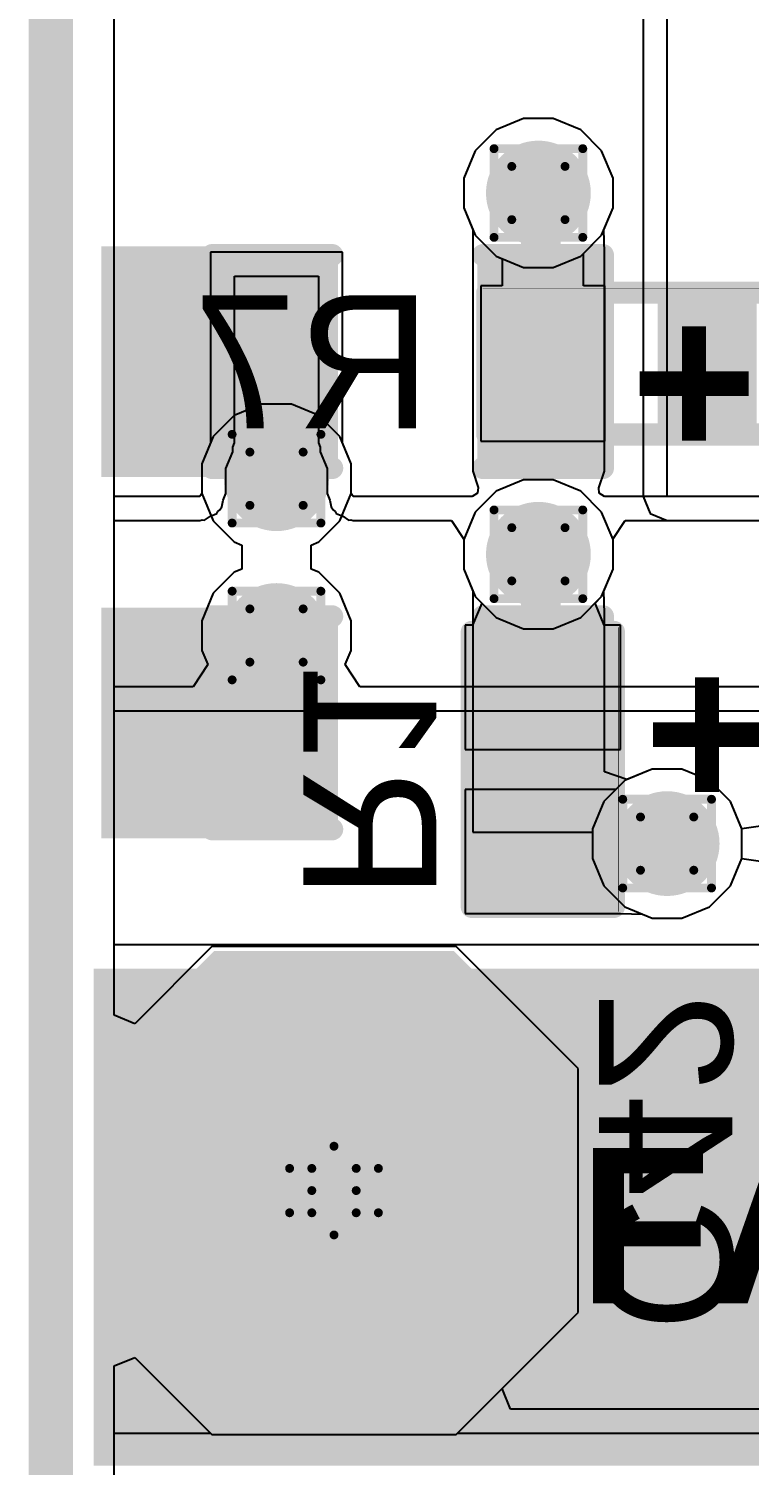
# Model space of a CAD drawing. Header units: inches. Extents: x -22 to 5433, y -13 to 5447.
# Drawn here: x -21.59 to -17.46, y 21.58 to 29.81 of the extents above; entities that cross this region are included whole.
import ezdxf

# ---------------------------------------------------------------- set-up
doc = ezdxf.new("R2010")
doc.units = ezdxf.units.IN
for name, color, linetype in [('Board_outline', 216, 'Continuous'), ('Bottom Layer', 5, 'Continuous'), ('Bottom Overlay', 54, 'Continuous'), ('Bottom Paste', 16, 'Continuous'), ('Bottom Solder', 6, 'Continuous'), ('Drill Drawing', 1, 'Continuous'), ('Ground', 16, 'Continuous'), ('Multi-Layer', 9, 'Continuous'), ('Pad Holes', 156, 'Continuous'), ('Power', 76, 'Continuous'), ('Top Layer', 1, 'Continuous'), ('Top Overlay', 2, 'Continuous'), ('Top Paste', 8, 'Continuous'), ('Top Solder', 216, 'Continuous'), ('Via Holes', 16, 'Continuous')]:
    doc.layers.add(name, color=color, linetype=linetype)
doc.styles.add('Arial', font='', dxfattribs={"height": 0.2})
doc.styles.add('Arial_Bold', font='', dxfattribs={"height": 0.2})
doc.styles.get('Arial').set_extended_font_data('Arial')
doc.styles.get('Arial_Bold').set_extended_font_data('Arial', bold=True)

msp = doc.modelspace()

# ---------------------------------------------------------------- hatches: boundary and pattern name
at = {"layer": 'Bottom Layer'}
h = msp.add_hatch(color=5, dxfattribs=at)
edge = h.paths.add_edge_path()
edge.add_arc((-18.669, 28.866), 0.3, 0, 360)
for points in [[(-18.415, 28.2067), (-18.415, 27.5717), (-18.8722, 27.5717), (-18.8722, 28.2067)], [(-17.4752, 28.2067), (-17.4752, 27.5717), (-17.9324, 27.5717), (-17.9324, 28.2067)], [(-18.3261, 25.8064), (-18.9611, 25.8064), (-18.9611, 26.2636), (-18.3261, 26.2636)], [(-18.3261, 24.8666), (-18.9611, 24.8666), (-18.9611, 25.3238), (-18.3261, 25.3238)], [(-19.2036, 24.423), (-20.4736, 24.423), (-21.1086, 23.788), (-21.1086, 22.518), (-20.4736, 21.883), (-19.2036, 21.883), (-18.5686, 22.518), (-18.5686, 23.788)]]:
    msp.add_hatch(color=5, dxfattribs=at).paths.add_polyline_path(points)
h = msp.add_hatch(color=5, dxfattribs=at)
edge = h.paths.add_edge_path()
edge.add_arc((-20.1676, 27.2299), 0.3, 0, 360)
h = msp.add_hatch(color=5, dxfattribs=at)
edge = h.paths.add_edge_path()
edge.add_arc((-18.669, 26.797), 0.3, 0, 360)
h = msp.add_hatch(color=5, dxfattribs=at)
edge = h.paths.add_edge_path()
edge.add_arc((-20.1676, 26.3318), 0.3, 0, 360)
h = msp.add_hatch(color=5, dxfattribs=at)
edge = h.paths.add_edge_path()
edge.add_arc((-17.9324, 25.1401), 0.3, 0, 360)
at = {"layer": 'Bottom Paste'}
for points in [[(-18.415, 28.2067), (-18.415, 27.5717), (-18.8722, 27.5717), (-18.8722, 28.2067)], [(-17.4752, 28.2067), (-17.4752, 27.5717), (-17.9324, 27.5717), (-17.9324, 28.2067)], [(-18.3261, 25.8064), (-18.9611, 25.8064), (-18.9611, 26.2636), (-18.3261, 26.2636)], [(-18.3261, 24.8666), (-18.9611, 24.8666), (-18.9611, 25.3238), (-18.3261, 25.3238)]]:
    msp.add_hatch(color=16, dxfattribs=at).paths.add_polyline_path(points)
at = {"layer": 'Bottom Solder'}
for points in [[(-18.36, 28.2617), (-18.36, 27.5167), (-18.9272, 27.5167), (-18.9272, 28.2617)], [(-17.4202, 28.2617), (-17.4202, 27.5167), (-17.9874, 27.5167), (-17.9874, 28.2617)], [(-18.2711, 25.7514), (-19.0161, 25.7514), (-19.0161, 26.3186), (-18.2711, 26.3186)], [(-18.2711, 24.8116), (-19.0161, 24.8116), (-19.0161, 25.3788), (-18.2711, 25.3788)], [(-19.1528, 24.5246), (-20.5244, 24.5246), (-21.2102, 23.8388), (-21.2102, 22.4672), (-20.5244, 21.7814), (-19.1528, 21.7814), (-18.467, 22.4672), (-18.467, 23.8388)]]:
    msp.add_hatch(color=6, dxfattribs=at).paths.add_polyline_path(points)
at = {"layer": 'Ground'}
h = msp.add_hatch(color=16, dxfattribs=at)
edge = h.paths.add_edge_path()
edge.add_arc((-18.669, 28.866), 0.3, 0, 360)
h = msp.add_hatch(color=16, dxfattribs=at)
edge = h.paths.add_edge_path()
edge.add_arc((-20.1676, 27.2299), 0.3, 0, 360)
h = msp.add_hatch(color=16, dxfattribs=at)
edge = h.paths.add_edge_path()
edge.add_arc((-18.669, 26.797), 0.3, 0, 360)
h = msp.add_hatch(color=16, dxfattribs=at)
edge = h.paths.add_edge_path()
edge.add_arc((-20.1676, 26.3318), 0.3, 0, 360)
h = msp.add_hatch(color=16, dxfattribs=at)
edge = h.paths.add_edge_path()
edge.add_arc((-17.9324, 25.1401), 0.3, 0, 360)
msp.add_hatch(color=16, dxfattribs=at).paths.add_polyline_path([(-19.2036, 24.423), (-20.4736, 24.423), (-21.1086, 23.788), (-21.1086, 22.518), (-20.4736, 21.883), (-19.2036, 21.883), (-18.5686, 22.518), (-18.5686, 23.788)])
at = {"layer": 'Multi-Layer'}
msp.add_hatch(color=9, dxfattribs=at).paths.add_polyline_path([(-19.2036, 24.423), (-20.4736, 24.423), (-21.1086, 23.788), (-21.1086, 22.518), (-20.4736, 21.883), (-19.2036, 21.883), (-18.5686, 22.518), (-18.5686, 23.788)])
at = {"layer": 'Pad Holes'}
h = msp.add_hatch(color=7, dxfattribs=at)
edge = h.paths.add_edge_path()
edge.add_arc((-19.8386, 23.153), 0.508, 0, 360)
at = {"layer": 'Power'}
h = msp.add_hatch(color=76, dxfattribs=at)
edge = h.paths.add_edge_path()
edge.add_arc((-18.669, 28.866), 0.3, 0, 360)
h = msp.add_hatch(color=76, dxfattribs=at)
edge = h.paths.add_edge_path()
edge.add_arc((-20.1676, 27.2299), 0.3, 0, 360)
h = msp.add_hatch(color=76, dxfattribs=at)
edge = h.paths.add_edge_path()
edge.add_arc((-18.669, 26.797), 0.3, 0, 360)
h = msp.add_hatch(color=76, dxfattribs=at)
edge = h.paths.add_edge_path()
edge.add_arc((-20.1676, 26.3318), 0.3, 0, 360)
h = msp.add_hatch(color=76, dxfattribs=at)
edge = h.paths.add_edge_path()
edge.add_arc((-17.9324, 25.1401), 0.3, 0, 360)
msp.add_hatch(color=76, dxfattribs=at).paths.add_polyline_path([(-19.2036, 24.423), (-20.4736, 24.423), (-21.1086, 23.788), (-21.1086, 22.518), (-20.4736, 21.883), (-19.2036, 21.883), (-18.5686, 22.518), (-18.5686, 23.788)])
at = {"layer": 'Top Layer'}
h = msp.add_hatch(color=1, dxfattribs=at)
edge = h.paths.add_edge_path()
edge.add_arc((-18.669, 28.866), 0.3, 0, 360)
for points in [[(-19.9176, 27.4008), (-20.4176, 27.4008), (-20.4176, 28.4008), (-19.9176, 28.4008)], [(-18.4176, 27.4008), (-18.9176, 27.4008), (-18.9176, 28.4008), (-18.4176, 28.4008)], [(-19.9176, 25.3318), (-20.4176, 25.3318), (-20.4176, 26.3318), (-19.9176, 26.3318)], [(-18.4176, 25.3318), (-18.9176, 25.3318), (-18.9176, 26.3318), (-18.4176, 26.3318)], [(-21.2132, 21.5774), (-13.0464, 21.5774), (-13.0464, 24.423), (-21.2132, 24.423)], [(-19.2036, 24.423), (-20.4736, 24.423), (-21.1086, 23.788), (-21.1086, 22.518), (-20.4736, 21.883), (-19.2036, 21.883), (-18.5686, 22.518), (-18.5686, 23.788)]]:
    msp.add_hatch(color=1, dxfattribs=at).paths.add_polyline_path(points)
h = msp.add_hatch(color=1, dxfattribs=at)
edge = h.paths.add_edge_path()
edge.add_arc((-20.1676, 27.2299), 0.3, 0, 360)
h = msp.add_hatch(color=1, dxfattribs=at)
edge = h.paths.add_edge_path()
edge.add_arc((-18.669, 26.797), 0.3, 0, 360)
h = msp.add_hatch(color=1, dxfattribs=at)
edge = h.paths.add_edge_path()
edge.add_arc((-20.1676, 26.3318), 0.3, 0, 360)
h = msp.add_hatch(color=1, dxfattribs=at)
edge = h.paths.add_edge_path()
edge.add_arc((-17.9324, 25.1401), 0.3, 0, 360)
at = {"layer": 'Top Overlay'}
for points in [[(-20.5353, 28.561), (-21.1703, 28.561), (-21.1703, 27.2402), (-20.5353, 27.2402)], [(-20.5353, 26.4919), (-21.1703, 26.4919), (-21.1703, 25.1711), (-20.5353, 25.1711)]]:
    msp.add_hatch(color=2, dxfattribs=at).paths.add_polyline_path(points)
at = {"layer": 'Top Paste'}
for points in [[(-19.9176, 27.4008), (-20.4176, 27.4008), (-20.4176, 28.4008), (-19.9176, 28.4008)], [(-18.4176, 27.4008), (-18.9176, 27.4008), (-18.9176, 28.4008), (-18.4176, 28.4008)], [(-19.9176, 25.3318), (-20.4176, 25.3318), (-20.4176, 26.3318), (-19.9176, 26.3318)], [(-18.4176, 25.3318), (-18.9176, 25.3318), (-18.9176, 26.3318), (-18.4176, 26.3318)]]:
    msp.add_hatch(color=8, dxfattribs=at).paths.add_polyline_path(points)
at = {"layer": 'Top Solder'}
for points in [[(-19.816, 27.2992), (-20.5192, 27.2992), (-20.5192, 28.5024), (-19.816, 28.5024)], [(-18.316, 27.2992), (-19.0192, 27.2992), (-19.0192, 28.5024), (-18.316, 28.5024)], [(-19.816, 25.2302), (-20.5192, 25.2302), (-20.5192, 26.4334), (-19.816, 26.4334)], [(-18.316, 25.2302), (-19.0192, 25.2302), (-19.0192, 26.4334), (-18.316, 26.4334)], [(-19.1528, 24.5246), (-20.5244, 24.5246), (-21.2102, 23.8388), (-21.2102, 22.4672), (-20.5244, 21.7814), (-19.1528, 21.7814), (-18.467, 22.4672), (-18.467, 23.8388)]]:
    msp.add_hatch(color=216, dxfattribs=at).paths.add_polyline_path(points)
at = {"layer": 'Via Holes'}
h = msp.add_hatch(color=7, dxfattribs=at)
edge = h.paths.add_edge_path()
edge.add_arc((-18.669, 28.866), 0.15, 0, 360)
h = msp.add_hatch(color=7, dxfattribs=at)
edge = h.paths.add_edge_path()
edge.add_arc((-20.1676, 27.2299), 0.15, 0, 360)
h = msp.add_hatch(color=7, dxfattribs=at)
edge = h.paths.add_edge_path()
edge.add_arc((-18.669, 26.797), 0.15, 0, 360)
h = msp.add_hatch(color=7, dxfattribs=at)
edge = h.paths.add_edge_path()
edge.add_arc((-20.1676, 26.3318), 0.15, 0, 360)
h = msp.add_hatch(color=7, dxfattribs=at)
edge = h.paths.add_edge_path()
edge.add_arc((-17.9324, 25.1401), 0.15, 0, 360)

# ---------------------------------------------------------------- linework, layer by layer
at = {"layer": 'Board_outline'}
msp.add_lwpolyline([(-21.4584, -2.0049, 0.254, 0.254, 0), (-21.4584, 32.9924, 0.254, 0.254, 0)], format="xyseb", dxfattribs=at)
msp.add_lwpolyline([(-21.4584, -2.0049, 0.254, 0.254, 0), (-21.4584, 32.9924, 0.254, 0.254, 0)], format="xyseb", dxfattribs=at)
at = {"layer": 'Bottom Layer'}
for p, q in [((-21.0958, 24.1572), (-21.0958, 32.9944)), ((-18.0699, 30.0925), (-18.0699, 28.3907)), ((-17.9324, 28.3907), (-17.9324, 30.0925)), ((-18.7539, 29.293), (-18.9109, 29.228)), ((-18.5841, 29.293), (-18.7539, 29.293)), ((-18.4271, 29.228), (-18.5841, 29.293)), ((-18.9109, 29.228), (-19.031, 29.1079)), ((-18.307, 29.1079), (-18.4271, 29.228)), ((-19.031, 29.1079), (-19.096, 28.9509)), ((-18.242, 28.9509), (-18.307, 29.1079)), ((-19.096, 28.9509), (-19.096, 28.7811)), ((-18.242, 28.7811), (-18.242, 28.9509)), ((-19.096, 28.7811), (-19.031, 28.6241)), ((-18.307, 28.6241), (-18.242, 28.7811)), ((-19.031, 28.6241), (-18.9109, 28.504)), ((-18.4105, 28.5206), (-18.307, 28.6241)), ((-18.9109, 28.504), (-18.8767, 28.4898)), ((-18.8767, 28.4898), (-18.8767, 28.3337)), ((-18.4105, 28.3337), (-18.4105, 28.5206)), ((-18.0699, 28.3907), (-18.0699, 27.1272)), ((-17.9324, 27.1272), (-17.9324, 28.3907)), ((-18.8767, 28.3337), (-18.9992, 28.3337)), ((-18.9992, 28.3337), (-18.9992, 27.4447)), ((-18.288, 28.3337), (-18.4105, 28.3337)), ((-18.288, 27.4447), (-18.288, 28.3337)), ((-18.9992, 27.4447), (-18.288, 27.4447)), ((-18.9109, 27.159), (-19.031, 27.0389)), ((-18.7539, 27.224), (-18.9109, 27.159)), ((-18.5841, 27.224), (-18.7539, 27.224)), ((-18.4271, 27.159), (-18.5841, 27.224)), ((-18.307, 27.0389), (-18.4271, 27.159)), ((-18.0699, 27.1272), (-18.0296, 27.03)), ((-6.8326, 27.1272), (-17.9324, 27.1272)), ((-19.031, 27.0389), (-19.096, 26.8819)), ((-18.242, 26.8819), (-18.307, 27.0389)), ((-18.0296, 27.03), (-17.9324, 26.9897)), ((-17.9324, 26.9897), (-11.0301, 26.9897)), ((-19.096, 26.8819), (-19.096, 26.7121)), ((-18.242, 26.7121), (-18.242, 26.8819)), ((-19.096, 26.7121), (-19.031, 26.5551)), ((-18.307, 26.5551), (-18.242, 26.7121)), ((-18.9935, 26.5176), (-19.0461, 26.3906)), ((-19.031, 26.5551), (-18.9935, 26.5176)), ((-18.3445, 26.5176), (-18.307, 26.5551)), ((-18.2919, 26.3906), (-18.3445, 26.5176)), ((-19.0461, 26.3906), (-19.0881, 26.3906)), ((-19.0881, 26.3906), (-19.0881, 25.6794)), ((-18.1991, 26.3906), (-18.2919, 26.3906)), ((-18.1991, 25.6794), (-18.1991, 26.3906)), ((-19.0881, 25.6794), (-18.1991, 25.6794)), ((-18.0173, 25.5671), (-18.1743, 25.5021)), ((-17.8475, 25.5671), (-18.0173, 25.5671)), ((-17.6905, 25.5021), (-17.8475, 25.5671)), ((-18.2256, 25.4508), (-19.0881, 25.4508)), ((-19.0881, 25.4508), (-19.0881, 24.7396)), ((-18.1743, 25.5021), (-18.2256, 25.4508)), ((-17.5704, 25.382), (-17.6905, 25.5021)), ((-17.5054, 25.225), (-17.5704, 25.382)), ((-17.3854, 25.2418), (-17.5054, 25.225)), ((-17.5704, 24.8982), (-17.5054, 25.0552)), ((-17.5054, 25.0552), (-17.3854, 25.0383)), ((-17.6905, 24.7781), (-17.5704, 24.8982)), ((-17.8475, 24.7131), (-17.6905, 24.7781)), ((-19.0881, 24.7396), (-18.1991, 24.7396)), ((-18.1991, 24.7396), (-18.1991, 24.7396)), ((-18.1991, 24.7396), (-18.1991, 24.7396)), ((-18.1991, 24.7396), (-18.0734, 24.7363)), ((-18.0734, 24.7363), (-18.0173, 24.7131)), ((-18.0173, 24.7131), (-17.8475, 24.7131)), ((-20.5371, 24.55), (-20.9785, 24.1086)), ((-19.1401, 24.55), (-20.5371, 24.55)), ((-18.4416, 23.8515), (-19.1401, 24.55)), ((-20.9785, 24.1086), (-21.0958, 24.1572)), ((-18.4416, 22.4545), (-18.4416, 23.8515)), ((-18.8769, 22.0192), (-18.4416, 22.4545)), ((-18.8283, 21.9019), (-18.8769, 22.0192)), ((-14.8649, 21.9019), (-18.8283, 21.9019)), ((-21.0958, 18.8688), (-21.0958, 21.7644)), ((-21.0958, 21.7644), (-20.5456, 21.7644)), ((-20.5456, 21.7644), (-20.5371, 21.756)), ((-20.5371, 21.756), (-19.1401, 21.756)), ((-19.1401, 21.756), (-19.1317, 21.7644)), ((-19.1317, 21.7644), (-14.8649, 21.7644))]:
    msp.add_line(p, q, dxfattribs=at)
for points in [[(-18.669, 28.866, 0.2032, 0.2032, 0), (-18.6436, 28.866, 0.2032, 0.2032, 0)], [(-18.6436, 27.8892, 0.2032, 0.2032, 0), (-18.6436, 28.866, 0.2032, 0.2032, 0)], [(-18.669, 26.797, 0.2032, 0.2032, 0), (-18.6436, 26.797, 0.2032, 0.2032, 0)], [(-18.6436, 26.035, 0.2032, 0.2032, 0), (-18.6436, 26.797, 0.2032, 0.2032, 0)], [(-18.6436, 25.0952, 0.3048, 0.3048, 0), (-17.9773, 25.0952, 0.3048, 0.3048, 0)]]:
    msp.add_lwpolyline(points, format="xyseb", dxfattribs=at)
for points in [[(-18.7198, 28.866, 0.1016, 0.1016, 1), (-18.6182, 28.866, 0.1016, 0.1016, 1)], [(-18.6944, 28.866, 0.1016, 0.1016, 1), (-18.5928, 28.866, 0.1016, 0.1016, 1)], [(-18.6944, 28.866, 0.1016, 0.1016, 1), (-18.5928, 28.866, 0.1016, 0.1016, 1)], [(-18.6944, 27.8892, 0.1016, 0.1016, 1), (-18.5928, 27.8892, 0.1016, 0.1016, 1)], [(-18.7198, 26.797, 0.1016, 0.1016, 1), (-18.6182, 26.797, 0.1016, 0.1016, 1)], [(-18.6944, 26.797, 0.1016, 0.1016, 1), (-18.5928, 26.797, 0.1016, 0.1016, 1)], [(-18.6944, 26.797, 0.1016, 0.1016, 1), (-18.5928, 26.797, 0.1016, 0.1016, 1)], [(-18.6944, 26.035, 0.1016, 0.1016, 1), (-18.5928, 26.035, 0.1016, 0.1016, 1)], [(-18.7198, 25.0952, 0.1524, 0.1524, 1), (-18.5674, 25.0952, 0.1524, 0.1524, 1)], [(-18.0535, 25.0952, 0.1524, 0.1524, 1), (-17.9011, 25.0952, 0.1524, 0.1524, 1)]]:
    msp.add_lwpolyline(points, format="xyseb", close=True, dxfattribs=at)
at = {"layer": 'Bottom Overlay'}
for points in [[(-18.9611, 27.4828, 0.127, 0.127, 0), (-18.9611, 28.2956, 0.127, 0.127, 0)], [(-18.9611, 28.2956, 0.127, 0.127, 0), (-17.3863, 28.2956, 0.127, 0.127, 0)], [(-18.9865, 28.321, 0.00323, 0.00323, 0), (-17.3609, 28.321, 0.00323, 0.00323, 0)], [(-18.9611, 27.4828, 0.127, 0.127, 0), (-17.3863, 27.4828, 0.127, 0.127, 0)], [(-19.05, 26.3525, 0.127, 0.127, 0), (-18.2372, 26.3525, 0.127, 0.127, 0)], [(-19.05, 24.7777, 0.127, 0.127, 0), (-19.05, 26.3525, 0.127, 0.127, 0)], [(-18.2372, 24.7777, 0.127, 0.127, 0), (-18.2372, 26.3525, 0.127, 0.127, 0)], [(-18.2118, 24.7523, 0.00323, 0.00323, 0), (-18.2118, 26.3779, 0.00323, 0.00323, 0)], [(-19.05, 24.7777, 0.127, 0.127, 0), (-18.2372, 24.7777, 0.127, 0.127, 0)]]:
    msp.add_lwpolyline(points, format="xyseb", dxfattribs=at)
for points in [[(-18.9929, 28.2956, 0.0635, 0.0635, 1), (-18.9293, 28.2956, 0.0635, 0.0635, 1)], [(-18.9929, 28.2956, 0.0635, 0.0635, 1), (-18.9293, 28.2956, 0.0635, 0.0635, 1)], [(-18.9873, 28.321, 0.00161, 0.00161, 1), (-18.9857, 28.321, 0.00161, 0.00161, 1)], [(-18.9929, 27.4828, 0.0635, 0.0635, 1), (-18.9293, 27.4828, 0.0635, 0.0635, 1)], [(-18.9929, 27.4828, 0.0635, 0.0635, 1), (-18.9293, 27.4828, 0.0635, 0.0635, 1)], [(-19.0817, 26.3525, 0.0635, 0.0635, 1), (-19.0182, 26.3525, 0.0635, 0.0635, 1)], [(-19.0817, 26.3525, 0.0635, 0.0635, 1), (-19.0182, 26.3525, 0.0635, 0.0635, 1)], [(-18.269, 26.3525, 0.0635, 0.0635, 1), (-18.2054, 26.3525, 0.0635, 0.0635, 1)], [(-18.269, 26.3525, 0.0635, 0.0635, 1), (-18.2054, 26.3525, 0.0635, 0.0635, 1)], [(-18.2126, 26.3779, 0.00161, 0.00161, 1), (-18.211, 26.3779, 0.00161, 0.00161, 1)], [(-19.0817, 24.7777, 0.0635, 0.0635, 1), (-19.0182, 24.7777, 0.0635, 0.0635, 1)], [(-19.0817, 24.7777, 0.0635, 0.0635, 1), (-19.0182, 24.7777, 0.0635, 0.0635, 1)], [(-18.269, 24.7777, 0.0635, 0.0635, 1), (-18.2054, 24.7777, 0.0635, 0.0635, 1)], [(-18.269, 24.7777, 0.0635, 0.0635, 1), (-18.2054, 24.7777, 0.0635, 0.0635, 1)], [(-18.2126, 24.7523, 0.00161, 0.00161, 1), (-18.211, 24.7523, 0.00161, 0.00161, 1)]]:
    msp.add_lwpolyline(points, format="xyseb", close=True, dxfattribs=at)
at = {"layer": 'Drill Drawing'}
for points in [[(-18.923, 29.12, 0.0508, 0.0508, 0), (-18.415, 29.12, 0.0508, 0.0508, 0)], [(-18.923, 28.612, 0.0508, 0.0508, 0), (-18.923, 29.12, 0.0508, 0.0508, 0)], [(-18.415, 28.612, 0.0508, 0.0508, 0), (-18.415, 29.12, 0.0508, 0.0508, 0)], [(-18.8214, 29.0184, 0.0508, 0.0508, 0), (-18.5166, 29.0184, 0.0508, 0.0508, 0)], [(-18.8214, 28.7136, 0.0508, 0.0508, 0), (-18.8214, 29.0184, 0.0508, 0.0508, 0)], [(-18.5166, 28.7136, 0.0508, 0.0508, 0), (-18.5166, 29.0184, 0.0508, 0.0508, 0)], [(-18.8214, 28.7136, 0.0508, 0.0508, 0), (-18.5166, 28.7136, 0.0508, 0.0508, 0)], [(-18.923, 28.612, 0.0508, 0.0508, 0), (-18.415, 28.612, 0.0508, 0.0508, 0)], [(-20.4216, 27.4839, 0.0508, 0.0508, 0), (-19.9136, 27.4839, 0.0508, 0.0508, 0)], [(-20.4216, 26.9759, 0.0508, 0.0508, 0), (-20.4216, 27.4839, 0.0508, 0.0508, 0)], [(-19.9136, 26.9759, 0.0508, 0.0508, 0), (-19.9136, 27.4839, 0.0508, 0.0508, 0)], [(-20.32, 27.3823, 0.0508, 0.0508, 0), (-20.0152, 27.3823, 0.0508, 0.0508, 0)], [(-20.32, 27.0775, 0.0508, 0.0508, 0), (-20.32, 27.3823, 0.0508, 0.0508, 0)], [(-20.0152, 27.0775, 0.0508, 0.0508, 0), (-20.0152, 27.3823, 0.0508, 0.0508, 0)], [(-20.32, 27.0775, 0.0508, 0.0508, 0), (-20.0152, 27.0775, 0.0508, 0.0508, 0)], [(-18.923, 27.051, 0.0508, 0.0508, 0), (-18.415, 27.051, 0.0508, 0.0508, 0)], [(-18.923, 26.543, 0.0508, 0.0508, 0), (-18.923, 27.051, 0.0508, 0.0508, 0)], [(-18.415, 26.543, 0.0508, 0.0508, 0), (-18.415, 27.051, 0.0508, 0.0508, 0)], [(-20.4216, 26.9759, 0.0508, 0.0508, 0), (-19.9136, 26.9759, 0.0508, 0.0508, 0)], [(-18.8214, 26.9494, 0.0508, 0.0508, 0), (-18.5166, 26.9494, 0.0508, 0.0508, 0)], [(-18.8214, 26.6446, 0.0508, 0.0508, 0), (-18.8214, 26.9494, 0.0508, 0.0508, 0)], [(-18.5166, 26.6446, 0.0508, 0.0508, 0), (-18.5166, 26.9494, 0.0508, 0.0508, 0)], [(-18.8214, 26.6446, 0.0508, 0.0508, 0), (-18.5166, 26.6446, 0.0508, 0.0508, 0)], [(-20.4216, 26.5858, 0.0508, 0.0508, 0), (-19.9136, 26.5858, 0.0508, 0.0508, 0)], [(-20.4216, 26.0778, 0.0508, 0.0508, 0), (-20.4216, 26.5858, 0.0508, 0.0508, 0)], [(-19.9136, 26.0778, 0.0508, 0.0508, 0), (-19.9136, 26.5858, 0.0508, 0.0508, 0)], [(-20.32, 26.4842, 0.0508, 0.0508, 0), (-20.0152, 26.4842, 0.0508, 0.0508, 0)], [(-20.32, 26.1794, 0.0508, 0.0508, 0), (-20.32, 26.4842, 0.0508, 0.0508, 0)], [(-20.0152, 26.1794, 0.0508, 0.0508, 0), (-20.0152, 26.4842, 0.0508, 0.0508, 0)], [(-18.923, 26.543, 0.0508, 0.0508, 0), (-18.415, 26.543, 0.0508, 0.0508, 0)], [(-20.32, 26.1794, 0.0508, 0.0508, 0), (-20.0152, 26.1794, 0.0508, 0.0508, 0)], [(-20.4216, 26.0778, 0.0508, 0.0508, 0), (-19.9136, 26.0778, 0.0508, 0.0508, 0)], [(-18.1864, 25.3941, 0.0508, 0.0508, 0), (-17.6784, 25.3941, 0.0508, 0.0508, 0)], [(-18.1864, 24.8861, 0.0508, 0.0508, 0), (-18.1864, 25.3941, 0.0508, 0.0508, 0)], [(-17.6784, 24.8861, 0.0508, 0.0508, 0), (-17.6784, 25.3941, 0.0508, 0.0508, 0)], [(-18.0848, 25.2925, 0.0508, 0.0508, 0), (-17.78, 25.2925, 0.0508, 0.0508, 0)], [(-18.0848, 24.9877, 0.0508, 0.0508, 0), (-18.0848, 25.2925, 0.0508, 0.0508, 0)], [(-17.78, 24.9877, 0.0508, 0.0508, 0), (-17.78, 25.2925, 0.0508, 0.0508, 0)], [(-18.0848, 24.9877, 0.0508, 0.0508, 0), (-17.78, 24.9877, 0.0508, 0.0508, 0)], [(-18.1864, 24.8861, 0.0508, 0.0508, 0), (-17.6784, 24.8861, 0.0508, 0.0508, 0)], [(-19.9656, 23.28, 0.0508, 0.0508, 0), (-19.8386, 23.407, 0.0508, 0.0508, 0)], [(-19.8386, 23.407, 0.0508, 0.0508, 0), (-19.7116, 23.28, 0.0508, 0.0508, 0)], [(-20.0926, 23.28, 0.0508, 0.0508, 0), (-19.9656, 23.153, 0.0508, 0.0508, 0)], [(-20.0926, 23.28, 0.0508, 0.0508, 0), (-19.9656, 23.28, 0.0508, 0.0508, 0)], [(-19.7116, 23.28, 0.0508, 0.0508, 0), (-19.5846, 23.28, 0.0508, 0.0508, 0)], [(-19.7116, 23.153, 0.0508, 0.0508, 0), (-19.5846, 23.28, 0.0508, 0.0508, 0)], [(-20.0926, 23.026, 0.0508, 0.0508, 0), (-19.9656, 23.153, 0.0508, 0.0508, 0)], [(-19.7116, 23.153, 0.0508, 0.0508, 0), (-19.5846, 23.026, 0.0508, 0.0508, 0)], [(-20.0926, 23.026, 0.0508, 0.0508, 0), (-19.9656, 23.026, 0.0508, 0.0508, 0)], [(-19.9656, 23.026, 0.0508, 0.0508, 0), (-19.8386, 22.899, 0.0508, 0.0508, 0)], [(-19.8386, 22.899, 0.0508, 0.0508, 0), (-19.7116, 23.026, 0.0508, 0.0508, 0)], [(-19.7116, 23.026, 0.0508, 0.0508, 0), (-19.5846, 23.026, 0.0508, 0.0508, 0)]]:
    msp.add_lwpolyline(points, format="xyseb", dxfattribs=at)
for points in [[(-18.9357, 29.12, 0.0254, 0.0254, 1), (-18.9103, 29.12, 0.0254, 0.0254, 1)], [(-18.9357, 29.12, 0.0254, 0.0254, 1), (-18.9103, 29.12, 0.0254, 0.0254, 1)], [(-18.4277, 29.12, 0.0254, 0.0254, 1), (-18.4023, 29.12, 0.0254, 0.0254, 1)], [(-18.4277, 29.12, 0.0254, 0.0254, 1), (-18.4023, 29.12, 0.0254, 0.0254, 1)], [(-18.8341, 29.0184, 0.0254, 0.0254, 1), (-18.8087, 29.0184, 0.0254, 0.0254, 1)], [(-18.8341, 29.0184, 0.0254, 0.0254, 1), (-18.8087, 29.0184, 0.0254, 0.0254, 1)], [(-18.5293, 29.0184, 0.0254, 0.0254, 1), (-18.5039, 29.0184, 0.0254, 0.0254, 1)], [(-18.5293, 29.0184, 0.0254, 0.0254, 1), (-18.5039, 29.0184, 0.0254, 0.0254, 1)], [(-18.8341, 28.7136, 0.0254, 0.0254, 1), (-18.8087, 28.7136, 0.0254, 0.0254, 1)], [(-18.8341, 28.7136, 0.0254, 0.0254, 1), (-18.8087, 28.7136, 0.0254, 0.0254, 1)], [(-18.5293, 28.7136, 0.0254, 0.0254, 1), (-18.5039, 28.7136, 0.0254, 0.0254, 1)], [(-18.5293, 28.7136, 0.0254, 0.0254, 1), (-18.5039, 28.7136, 0.0254, 0.0254, 1)], [(-18.9357, 28.612, 0.0254, 0.0254, 1), (-18.9103, 28.612, 0.0254, 0.0254, 1)], [(-18.9357, 28.612, 0.0254, 0.0254, 1), (-18.9103, 28.612, 0.0254, 0.0254, 1)], [(-18.4277, 28.612, 0.0254, 0.0254, 1), (-18.4023, 28.612, 0.0254, 0.0254, 1)], [(-18.4277, 28.612, 0.0254, 0.0254, 1), (-18.4023, 28.612, 0.0254, 0.0254, 1)], [(-20.4343, 27.4839, 0.0254, 0.0254, 1), (-20.4089, 27.4839, 0.0254, 0.0254, 1)], [(-20.4343, 27.4839, 0.0254, 0.0254, 1), (-20.4089, 27.4839, 0.0254, 0.0254, 1)], [(-19.9263, 27.4839, 0.0254, 0.0254, 1), (-19.9009, 27.4839, 0.0254, 0.0254, 1)], [(-19.9263, 27.4839, 0.0254, 0.0254, 1), (-19.9009, 27.4839, 0.0254, 0.0254, 1)], [(-20.3327, 27.3823, 0.0254, 0.0254, 1), (-20.3073, 27.3823, 0.0254, 0.0254, 1)], [(-20.3327, 27.3823, 0.0254, 0.0254, 1), (-20.3073, 27.3823, 0.0254, 0.0254, 1)], [(-20.0279, 27.3823, 0.0254, 0.0254, 1), (-20.0025, 27.3823, 0.0254, 0.0254, 1)], [(-20.0279, 27.3823, 0.0254, 0.0254, 1), (-20.0025, 27.3823, 0.0254, 0.0254, 1)], [(-20.3327, 27.0775, 0.0254, 0.0254, 1), (-20.3073, 27.0775, 0.0254, 0.0254, 1)], [(-20.3327, 27.0775, 0.0254, 0.0254, 1), (-20.3073, 27.0775, 0.0254, 0.0254, 1)], [(-20.0279, 27.0775, 0.0254, 0.0254, 1), (-20.0025, 27.0775, 0.0254, 0.0254, 1)], [(-20.0279, 27.0775, 0.0254, 0.0254, 1), (-20.0025, 27.0775, 0.0254, 0.0254, 1)], [(-18.9357, 27.051, 0.0254, 0.0254, 1), (-18.9103, 27.051, 0.0254, 0.0254, 1)], [(-18.9357, 27.051, 0.0254, 0.0254, 1), (-18.9103, 27.051, 0.0254, 0.0254, 1)], [(-18.4277, 27.051, 0.0254, 0.0254, 1), (-18.4023, 27.051, 0.0254, 0.0254, 1)], [(-18.4277, 27.051, 0.0254, 0.0254, 1), (-18.4023, 27.051, 0.0254, 0.0254, 1)], [(-20.4343, 26.9759, 0.0254, 0.0254, 1), (-20.4089, 26.9759, 0.0254, 0.0254, 1)], [(-20.4343, 26.9759, 0.0254, 0.0254, 1), (-20.4089, 26.9759, 0.0254, 0.0254, 1)], [(-19.9263, 26.9759, 0.0254, 0.0254, 1), (-19.9009, 26.9759, 0.0254, 0.0254, 1)], [(-19.9263, 26.9759, 0.0254, 0.0254, 1), (-19.9009, 26.9759, 0.0254, 0.0254, 1)], [(-18.8341, 26.9494, 0.0254, 0.0254, 1), (-18.8087, 26.9494, 0.0254, 0.0254, 1)], [(-18.8341, 26.9494, 0.0254, 0.0254, 1), (-18.8087, 26.9494, 0.0254, 0.0254, 1)], [(-18.5293, 26.9494, 0.0254, 0.0254, 1), (-18.5039, 26.9494, 0.0254, 0.0254, 1)], [(-18.5293, 26.9494, 0.0254, 0.0254, 1), (-18.5039, 26.9494, 0.0254, 0.0254, 1)], [(-18.8341, 26.6446, 0.0254, 0.0254, 1), (-18.8087, 26.6446, 0.0254, 0.0254, 1)], [(-18.8341, 26.6446, 0.0254, 0.0254, 1), (-18.8087, 26.6446, 0.0254, 0.0254, 1)], [(-18.5293, 26.6446, 0.0254, 0.0254, 1), (-18.5039, 26.6446, 0.0254, 0.0254, 1)], [(-18.5293, 26.6446, 0.0254, 0.0254, 1), (-18.5039, 26.6446, 0.0254, 0.0254, 1)], [(-20.4343, 26.5858, 0.0254, 0.0254, 1), (-20.4089, 26.5858, 0.0254, 0.0254, 1)], [(-20.4343, 26.5858, 0.0254, 0.0254, 1), (-20.4089, 26.5858, 0.0254, 0.0254, 1)], [(-19.9263, 26.5858, 0.0254, 0.0254, 1), (-19.9009, 26.5858, 0.0254, 0.0254, 1)], [(-19.9263, 26.5858, 0.0254, 0.0254, 1), (-19.9009, 26.5858, 0.0254, 0.0254, 1)], [(-20.3327, 26.4842, 0.0254, 0.0254, 1), (-20.3073, 26.4842, 0.0254, 0.0254, 1)], [(-20.3327, 26.4842, 0.0254, 0.0254, 1), (-20.3073, 26.4842, 0.0254, 0.0254, 1)], [(-20.0279, 26.4842, 0.0254, 0.0254, 1), (-20.0025, 26.4842, 0.0254, 0.0254, 1)], [(-20.0279, 26.4842, 0.0254, 0.0254, 1), (-20.0025, 26.4842, 0.0254, 0.0254, 1)], [(-18.9357, 26.543, 0.0254, 0.0254, 1), (-18.9103, 26.543, 0.0254, 0.0254, 1)], [(-18.9357, 26.543, 0.0254, 0.0254, 1), (-18.9103, 26.543, 0.0254, 0.0254, 1)], [(-18.4277, 26.543, 0.0254, 0.0254, 1), (-18.4023, 26.543, 0.0254, 0.0254, 1)], [(-18.4277, 26.543, 0.0254, 0.0254, 1), (-18.4023, 26.543, 0.0254, 0.0254, 1)], [(-20.3327, 26.1794, 0.0254, 0.0254, 1), (-20.3073, 26.1794, 0.0254, 0.0254, 1)], [(-20.3327, 26.1794, 0.0254, 0.0254, 1), (-20.3073, 26.1794, 0.0254, 0.0254, 1)], [(-20.0279, 26.1794, 0.0254, 0.0254, 1), (-20.0025, 26.1794, 0.0254, 0.0254, 1)], [(-20.0279, 26.1794, 0.0254, 0.0254, 1), (-20.0025, 26.1794, 0.0254, 0.0254, 1)], [(-20.4343, 26.0778, 0.0254, 0.0254, 1), (-20.4089, 26.0778, 0.0254, 0.0254, 1)], [(-20.4343, 26.0778, 0.0254, 0.0254, 1), (-20.4089, 26.0778, 0.0254, 0.0254, 1)], [(-19.9263, 26.0778, 0.0254, 0.0254, 1), (-19.9009, 26.0778, 0.0254, 0.0254, 1)], [(-19.9263, 26.0778, 0.0254, 0.0254, 1), (-19.9009, 26.0778, 0.0254, 0.0254, 1)], [(-18.1991, 25.3941, 0.0254, 0.0254, 1), (-18.1737, 25.3941, 0.0254, 0.0254, 1)], [(-18.1991, 25.3941, 0.0254, 0.0254, 1), (-18.1737, 25.3941, 0.0254, 0.0254, 1)], [(-17.6911, 25.3941, 0.0254, 0.0254, 1), (-17.6657, 25.3941, 0.0254, 0.0254, 1)], [(-17.6911, 25.3941, 0.0254, 0.0254, 1), (-17.6657, 25.3941, 0.0254, 0.0254, 1)], [(-18.0975, 25.2925, 0.0254, 0.0254, 1), (-18.0721, 25.2925, 0.0254, 0.0254, 1)], [(-18.0975, 25.2925, 0.0254, 0.0254, 1), (-18.0721, 25.2925, 0.0254, 0.0254, 1)], [(-17.7927, 25.2925, 0.0254, 0.0254, 1), (-17.7673, 25.2925, 0.0254, 0.0254, 1)], [(-17.7927, 25.2925, 0.0254, 0.0254, 1), (-17.7673, 25.2925, 0.0254, 0.0254, 1)], [(-18.0975, 24.9877, 0.0254, 0.0254, 1), (-18.0721, 24.9877, 0.0254, 0.0254, 1)], [(-18.0975, 24.9877, 0.0254, 0.0254, 1), (-18.0721, 24.9877, 0.0254, 0.0254, 1)], [(-17.7927, 24.9877, 0.0254, 0.0254, 1), (-17.7673, 24.9877, 0.0254, 0.0254, 1)], [(-17.7927, 24.9877, 0.0254, 0.0254, 1), (-17.7673, 24.9877, 0.0254, 0.0254, 1)], [(-18.1991, 24.8861, 0.0254, 0.0254, 1), (-18.1737, 24.8861, 0.0254, 0.0254, 1)], [(-18.1991, 24.8861, 0.0254, 0.0254, 1), (-18.1737, 24.8861, 0.0254, 0.0254, 1)], [(-17.6911, 24.8861, 0.0254, 0.0254, 1), (-17.6657, 24.8861, 0.0254, 0.0254, 1)], [(-17.6911, 24.8861, 0.0254, 0.0254, 1), (-17.6657, 24.8861, 0.0254, 0.0254, 1)], [(-19.8513, 23.407, 0.0254, 0.0254, 1), (-19.8259, 23.407, 0.0254, 0.0254, 1)], [(-19.8513, 23.407, 0.0254, 0.0254, 1), (-19.8259, 23.407, 0.0254, 0.0254, 1)], [(-20.1053, 23.28, 0.0254, 0.0254, 1), (-20.0799, 23.28, 0.0254, 0.0254, 1)], [(-20.1053, 23.28, 0.0254, 0.0254, 1), (-20.0799, 23.28, 0.0254, 0.0254, 1)], [(-19.9783, 23.28, 0.0254, 0.0254, 1), (-19.9529, 23.28, 0.0254, 0.0254, 1)], [(-19.9783, 23.28, 0.0254, 0.0254, 1), (-19.9529, 23.28, 0.0254, 0.0254, 1)], [(-19.7243, 23.28, 0.0254, 0.0254, 1), (-19.6989, 23.28, 0.0254, 0.0254, 1)], [(-19.7243, 23.28, 0.0254, 0.0254, 1), (-19.6989, 23.28, 0.0254, 0.0254, 1)], [(-19.5973, 23.28, 0.0254, 0.0254, 1), (-19.5719, 23.28, 0.0254, 0.0254, 1)], [(-19.5973, 23.28, 0.0254, 0.0254, 1), (-19.5719, 23.28, 0.0254, 0.0254, 1)], [(-19.9783, 23.153, 0.0254, 0.0254, 1), (-19.9529, 23.153, 0.0254, 0.0254, 1)], [(-19.9783, 23.153, 0.0254, 0.0254, 1), (-19.9529, 23.153, 0.0254, 0.0254, 1)], [(-19.7243, 23.153, 0.0254, 0.0254, 1), (-19.6989, 23.153, 0.0254, 0.0254, 1)], [(-19.7243, 23.153, 0.0254, 0.0254, 1), (-19.6989, 23.153, 0.0254, 0.0254, 1)], [(-20.1053, 23.026, 0.0254, 0.0254, 1), (-20.0799, 23.026, 0.0254, 0.0254, 1)], [(-20.1053, 23.026, 0.0254, 0.0254, 1), (-20.0799, 23.026, 0.0254, 0.0254, 1)], [(-19.9783, 23.026, 0.0254, 0.0254, 1), (-19.9529, 23.026, 0.0254, 0.0254, 1)], [(-19.9783, 23.026, 0.0254, 0.0254, 1), (-19.9529, 23.026, 0.0254, 0.0254, 1)], [(-19.7243, 23.026, 0.0254, 0.0254, 1), (-19.6989, 23.026, 0.0254, 0.0254, 1)], [(-19.7243, 23.026, 0.0254, 0.0254, 1), (-19.6989, 23.026, 0.0254, 0.0254, 1)], [(-19.5973, 23.026, 0.0254, 0.0254, 1), (-19.5719, 23.026, 0.0254, 0.0254, 1)], [(-19.5973, 23.026, 0.0254, 0.0254, 1), (-19.5719, 23.026, 0.0254, 0.0254, 1)], [(-19.8513, 22.899, 0.0254, 0.0254, 1), (-19.8259, 22.899, 0.0254, 0.0254, 1)], [(-19.8513, 22.899, 0.0254, 0.0254, 1), (-19.8259, 22.899, 0.0254, 0.0254, 1)]]:
    msp.add_lwpolyline(points, format="xyseb", close=True, dxfattribs=at)
at = {"layer": 'Ground'}
for p, q in [((-21.0958, 24.1572), (-21.0958, 32.9944)), ((-18.7539, 29.293), (-18.9109, 29.228)), ((-18.5841, 29.293), (-18.7539, 29.293)), ((-18.4271, 29.228), (-18.5841, 29.293)), ((-18.9109, 29.228), (-19.031, 29.1079)), ((-18.307, 29.1079), (-18.4271, 29.228)), ((-19.031, 29.1079), (-19.096, 28.9509)), ((-18.242, 28.9509), (-18.307, 29.1079)), ((-19.096, 28.9509), (-19.096, 28.7811)), ((-18.242, 28.7811), (-18.242, 28.9509)), ((-19.096, 28.7811), (-19.031, 28.6241)), ((-18.307, 28.6241), (-18.242, 28.7811)), ((-19.031, 28.6241), (-18.9109, 28.504)), ((-18.4271, 28.504), (-18.307, 28.6241)), ((-18.9109, 28.504), (-18.7539, 28.439)), ((-18.5841, 28.439), (-18.4271, 28.504)), ((-18.7539, 28.439), (-18.5841, 28.439)), ((-18.9109, 27.159), (-19.031, 27.0389)), ((-18.7539, 27.224), (-18.9109, 27.159)), ((-18.5841, 27.224), (-18.7539, 27.224)), ((-18.4271, 27.159), (-18.5841, 27.224)), ((-18.307, 27.0389), (-18.4271, 27.159)), ((-19.031, 27.0389), (-19.096, 26.8819)), ((-18.242, 26.8819), (-18.307, 27.0389)), ((-19.096, 26.8819), (-19.096, 26.7121)), ((-18.242, 26.7121), (-18.242, 26.8819)), ((-19.096, 26.7121), (-19.031, 26.5551)), ((-18.307, 26.5551), (-18.242, 26.7121)), ((-19.031, 26.5551), (-18.9109, 26.435)), ((-18.4271, 26.435), (-18.307, 26.5551)), ((-18.9109, 26.435), (-18.7539, 26.37)), ((-18.5841, 26.37), (-18.4271, 26.435)), ((-18.7539, 26.37), (-18.5841, 26.37)), ((-18.0173, 25.5671), (-18.1743, 25.5021)), ((-17.8475, 25.5671), (-18.0173, 25.5671)), ((-17.6905, 25.5021), (-17.8475, 25.5671)), ((-18.1743, 25.5021), (-18.2944, 25.382)), ((-17.5704, 25.382), (-17.6905, 25.5021)), ((-18.2944, 25.382), (-18.3594, 25.225)), ((-17.5054, 25.225), (-17.5704, 25.382)), ((-18.3594, 25.225), (-18.3594, 25.0552)), ((-17.5054, 25.0552), (-17.5054, 25.225)), ((-18.3594, 25.0552), (-18.2944, 24.8982)), ((-17.5704, 24.8982), (-17.5054, 25.0552)), ((-18.2944, 24.8982), (-18.1743, 24.7781)), ((-17.6905, 24.7781), (-17.5704, 24.8982)), ((-18.1743, 24.7781), (-18.0173, 24.7131)), ((-17.8475, 24.7131), (-17.6905, 24.7781)), ((-18.0173, 24.7131), (-17.8475, 24.7131)), ((-20.5371, 24.55), (-20.9785, 24.1086)), ((-19.1401, 24.55), (-20.5371, 24.55)), ((-18.4416, 23.8515), (-19.1401, 24.55)), ((-20.9785, 24.1086), (-21.0958, 24.1572)), ((-18.4416, 22.4545), (-18.4416, 23.8515)), ((-19.1401, 21.756), (-18.4416, 22.4545)), ((-21.0958, 22.1488), (-20.9785, 22.1974)), ((-21.0958, 21.1431), (-21.0958, 22.1488)), ((-20.9785, 22.1974), (-20.5371, 21.756)), ((-20.5371, 21.756), (-19.1401, 21.756))]:
    msp.add_line(p, q, dxfattribs=at)
at = {"layer": 'Power'}
for p, q in [((-21.0958, 26.0383), (-21.0958, 32.9944)), ((-18.7539, 29.293), (-18.9109, 29.228)), ((-18.5841, 29.293), (-18.7539, 29.293)), ((-18.4271, 29.228), (-18.5841, 29.293)), ((-18.9109, 29.228), (-19.031, 29.1079)), ((-18.307, 29.1079), (-18.4271, 29.228)), ((-19.031, 29.1079), (-19.096, 28.9509)), ((-18.242, 28.9509), (-18.307, 29.1079)), ((-19.096, 28.9509), (-19.096, 28.7811)), ((-18.242, 28.7811), (-18.242, 28.9509)), ((-19.096, 28.7811), (-19.031, 28.6241)), ((-18.307, 28.6241), (-18.242, 28.7811)), ((-19.031, 28.6241), (-18.9109, 28.504)), ((-18.4271, 28.504), (-18.307, 28.6241)), ((-18.9109, 28.504), (-18.7539, 28.439)), ((-18.5841, 28.439), (-18.4271, 28.504)), ((-18.7539, 28.439), (-18.5841, 28.439)), ((-20.2525, 27.6569), (-20.4095, 27.5919)), ((-20.0827, 27.6569), (-20.2525, 27.6569)), ((-19.9257, 27.5919), (-20.0827, 27.6569)), ((-20.4095, 27.5919), (-20.5296, 27.4717)), ((-19.8056, 27.4717), (-19.9257, 27.5919)), ((-20.5296, 27.4717), (-20.5946, 27.3148)), ((-19.7406, 27.3148), (-19.8056, 27.4717)), ((-20.5946, 27.3148), (-20.5946, 27.1449)), ((-19.7406, 27.1449), (-19.7406, 27.3148)), ((-18.9109, 27.159), (-19.031, 27.0389)), ((-18.7539, 27.224), (-18.9109, 27.159)), ((-18.5841, 27.224), (-18.7539, 27.224)), ((-18.4271, 27.159), (-18.5841, 27.224)), ((-18.307, 27.0389), (-18.4271, 27.159)), ((-20.5946, 27.1449), (-20.5296, 26.988)), ((-19.8056, 26.988), (-19.7406, 27.1449)), ((-20.5296, 26.988), (-20.4095, 26.8679)), ((-19.9257, 26.8679), (-19.8056, 26.988)), ((-19.031, 27.0389), (-19.096, 26.8819)), ((-18.242, 26.8819), (-18.307, 27.0389)), ((-20.4095, 26.8679), (-20.3653, 26.8496)), ((-20.3653, 26.8496), (-20.3653, 26.7121)), ((-19.9699, 26.8496), (-19.9257, 26.8679)), ((-19.9699, 26.7121), (-19.9699, 26.8496)), ((-19.096, 26.8819), (-19.096, 26.7121)), ((-18.242, 26.7121), (-18.242, 26.8819)), ((-20.4095, 26.6938), (-20.5296, 26.5737)), ((-20.3653, 26.7121), (-20.4095, 26.6938)), ((-19.9257, 26.6938), (-19.9699, 26.7121)), ((-19.8056, 26.5737), (-19.9257, 26.6938)), ((-19.096, 26.7121), (-19.031, 26.5551)), ((-18.307, 26.5551), (-18.242, 26.7121)), ((-20.5296, 26.5737), (-20.5946, 26.4167)), ((-19.7406, 26.4167), (-19.8056, 26.5737)), ((-19.031, 26.5551), (-18.9109, 26.435)), ((-18.4271, 26.435), (-18.307, 26.5551)), ((-20.5946, 26.4167), (-20.5946, 26.2469)), ((-19.7406, 26.2469), (-19.7406, 26.4167)), ((-18.9109, 26.435), (-18.7539, 26.37)), ((-18.5841, 26.37), (-18.4271, 26.435)), ((-18.7539, 26.37), (-18.5841, 26.37)), ((-20.5946, 26.2469), (-20.5608, 26.1653)), ((-19.7744, 26.1653), (-19.7406, 26.2469)), ((-20.5608, 26.1653), (-20.6439, 26.0383)), ((-19.6913, 26.0383), (-19.7744, 26.1653)), ((-20.6439, 26.0383), (-21.0958, 26.0383)), ((-16.3095, 26.0383), (-19.6913, 26.0383)), ((-21.0958, 24.1572), (-21.0958, 25.9008)), ((-21.0958, 25.9008), (-11.0241, 25.9008)), ((-20.5371, 24.55), (-20.9785, 24.1086)), ((-19.1401, 24.55), (-20.5371, 24.55)), ((-18.4416, 23.8515), (-19.1401, 24.55)), ((-20.9785, 24.1086), (-21.0958, 24.1572)), ((-18.4416, 22.4545), (-18.4416, 23.8515)), ((-19.1401, 21.756), (-18.4416, 22.4545)), ((-21.0958, 22.1488), (-20.9785, 22.1974)), ((-21.0958, 17.1391), (-21.0958, 22.1488)), ((-20.9785, 22.1974), (-20.5371, 21.756)), ((-20.5371, 21.756), (-19.1401, 21.756))]:
    msp.add_line(p, q, dxfattribs=at)
at = {"layer": 'Top Layer'}
for p, q in [((-21.0958, 27.1272), (-21.0958, 32.9944)), ((-18.7539, 29.293), (-18.9109, 29.228)), ((-18.5841, 29.293), (-18.7539, 29.293)), ((-18.4271, 29.228), (-18.5841, 29.293)), ((-18.9109, 29.228), (-19.031, 29.1079)), ((-18.307, 29.1079), (-18.4271, 29.228)), ((-19.031, 29.1079), (-19.096, 28.9509)), ((-18.242, 28.9509), (-18.307, 29.1079)), ((-19.096, 28.9509), (-19.096, 28.7811)), ((-18.242, 28.7811), (-18.242, 28.9509)), ((-19.096, 28.7811), (-19.0437, 28.6548)), ((-18.2943, 28.6548), (-18.242, 28.7811)), ((-19.0437, 28.6548), (-19.0446, 28.5278)), ((-18.2906, 28.5278), (-18.2943, 28.6548)), ((-19.7906, 28.5278), (-20.5446, 28.5278)), ((-20.5446, 28.5278), (-20.5446, 27.4355)), ((-19.7906, 27.4355), (-19.7906, 28.5278)), ((-19.0446, 28.5278), (-19.0446, 28.5278)), ((-19.0446, 28.5278), (-19.0446, 28.5278)), ((-19.0446, 28.5278), (-19.0446, 27.2738)), ((-18.2906, 27.2738), (-18.2906, 28.5278)), ((-18.2906, 28.5278), (-18.2906, 28.5278)), ((-20.4071, 27.4355), (-20.4071, 28.3903)), ((-20.4071, 28.3903), (-19.9281, 28.3903)), ((-19.9281, 28.3903), (-19.9281, 27.4355)), ((-20.5446, 27.4355), (-20.5946, 27.3148)), ((-20.4176, 27.4102), (-20.4071, 27.4355)), ((-20.4176, 27.3829), (-20.4176, 27.4102)), ((-19.9281, 27.4355), (-19.9176, 27.4102)), ((-19.9176, 27.4102), (-19.9176, 27.3829)), ((-19.7406, 27.3148), (-19.7906, 27.4355)), ((-20.5946, 27.3148), (-20.5946, 27.1449)), ((-20.4571, 27.2875), (-20.4176, 27.3829)), ((-19.9176, 27.3829), (-19.8781, 27.2875)), ((-19.7406, 27.1449), (-19.7406, 27.3148)), ((-20.4571, 27.1449), (-20.4571, 27.2875)), ((-19.8781, 27.2875), (-19.8781, 27.1449)), ((-19.0446, 27.2738), (-19.0446, 27.2738)), ((-19.0446, 27.2738), (-19.0144, 27.1795)), ((-18.3235, 27.1781), (-18.2906, 27.2738)), ((-18.2906, 27.2738), (-18.2906, 27.2738)), ((-19.0144, 27.1795), (-19.0176, 27.1468)), ((-18.3204, 27.1468), (-18.3235, 27.1781)), ((-20.6064, 27.1272), (-21.0958, 27.1272)), ((-20.5946, 27.1449), (-20.6064, 27.1272)), ((-20.4921, 27.0508), (-20.4803, 27.0686)), ((-20.4803, 27.0686), (-20.4725, 27.1079)), ((-20.4725, 27.1079), (-20.4571, 27.1449)), ((-19.8781, 27.1449), (-19.8627, 27.1079)), ((-19.8627, 27.1079), (-19.8549, 27.0686)), ((-19.8549, 27.0686), (-19.8431, 27.0508)), ((-19.7288, 27.1272), (-19.7406, 27.1449)), ((-19.0474, 27.1272), (-19.7288, 27.1272)), ((-19.0176, 27.1468), (-19.0474, 27.1272)), ((-18.2906, 27.1272), (-18.3204, 27.1468)), ((-8.0367, 27.1272), (-18.2906, 27.1272)), ((-21.0958, 24.5604), (-21.0958, 26.9897)), ((-21.0958, 26.9897), (-20.6064, 26.9897)), ((-20.6064, 26.9897), (-20.5934, 26.9951)), ((-20.5934, 26.9951), (-20.5796, 26.9924)), ((-20.5796, 26.9924), (-20.5463, 27.0147)), ((-20.5463, 27.0147), (-20.5092, 27.03)), ((-20.5092, 27.03), (-20.5039, 27.043)), ((-20.5039, 27.043), (-20.4921, 27.0508)), ((-19.8431, 27.0508), (-19.8313, 27.043)), ((-19.8313, 27.043), (-19.826, 27.03)), ((-19.826, 27.03), (-19.7889, 27.0147)), ((-19.7889, 27.0147), (-19.7556, 26.9924)), ((-19.7556, 26.9924), (-19.7418, 26.9951)), ((-19.7418, 26.9951), (-19.7288, 26.9897)), ((-19.7288, 26.9897), (-19.1656, 26.9897)), ((-19.1656, 26.9897), (-19.0951, 26.8841)), ((-18.2429, 26.8841), (-18.1724, 26.9897)), ((-18.1724, 26.9897), (-11.1651, 26.9897)), ((-19.0951, 26.8841), (-19.096, 26.8819)), ((-19.096, 26.8819), (-19.096, 26.7121)), ((-18.242, 26.8819), (-18.2429, 26.8841)), ((-18.242, 26.7121), (-18.242, 26.8819)), ((-19.096, 26.7121), (-19.0437, 26.5858)), ((-18.2943, 26.5858), (-18.242, 26.7121)), ((-19.0437, 26.5858), (-19.0446, 26.4588)), ((-18.2906, 26.4588), (-18.2943, 26.5858)), ((-19.0446, 26.4588), (-19.0446, 26.4588)), ((-19.0446, 26.4588), (-19.0446, 26.4588)), ((-19.0446, 26.4588), (-19.0446, 25.2048)), ((-18.2906, 25.5517), (-18.2906, 26.4588)), ((-18.2906, 26.4588), (-18.2906, 26.4588)), ((-18.1636, 25.5065), (-18.2906, 25.5517)), ((-18.0173, 25.5671), (-18.1636, 25.5065)), ((-17.8475, 25.5671), (-18.0173, 25.5671)), ((-17.6905, 25.5021), (-17.8475, 25.5671)), ((-17.5704, 25.382), (-17.6905, 25.5021)), ((-17.5054, 25.225), (-17.5704, 25.382)), ((-19.0446, 25.2048), (-18.3594, 25.2048)), ((-18.3594, 25.2048), (-18.3594, 25.0552)), ((-17.5054, 25.0552), (-17.5054, 25.225)), ((-18.3594, 25.0552), (-18.2944, 24.8982)), ((-17.5704, 24.8982), (-17.5054, 25.0552)), ((-18.2944, 24.8982), (-18.1743, 24.7781)), ((-17.6905, 24.7781), (-17.5704, 24.8982)), ((-18.1743, 24.7781), (-18.0173, 24.7131)), ((-17.8475, 24.7131), (-17.6905, 24.7781)), ((-18.0173, 24.7131), (-17.8475, 24.7131)), ((-14.1589, 24.5604), (-21.0958, 24.5604))]:
    msp.add_line(p, q, dxfattribs=at)
for points in [[(-18.6676, 27.9008, 0.2032, 0.2032, 0), (-18.6676, 28.8406, 0.2032, 0.2032, 0)], [(-18.669, 26.7716, 0.2032, 0.2032, 0), (-18.669, 26.797, 0.2032, 0.2032, 0)], [(-18.669, 26.7716, 0.2032, 0.2032, 0), (-18.6676, 26.7716, 0.2032, 0.2032, 0)], [(-18.6676, 25.8318, 0.2032, 0.2032, 0), (-18.6676, 26.7716, 0.2032, 0.2032, 0)]]:
    msp.add_lwpolyline(points, format="xyseb", dxfattribs=at)
for points in [[(-18.7184, 28.8406, 0.1016, 0.1016, 1), (-18.6168, 28.8406, 0.1016, 0.1016, 1)], [(-18.7184, 27.9008, 0.1016, 0.1016, 1), (-18.6168, 27.9008, 0.1016, 0.1016, 1)], [(-18.7198, 26.797, 0.1016, 0.1016, 1), (-18.6182, 26.797, 0.1016, 0.1016, 1)], [(-18.7198, 26.7716, 0.1016, 0.1016, 1), (-18.6182, 26.7716, 0.1016, 0.1016, 1)], [(-18.7198, 26.7716, 0.1016, 0.1016, 1), (-18.6182, 26.7716, 0.1016, 0.1016, 1)], [(-18.7184, 26.7716, 0.1016, 0.1016, 1), (-18.6168, 26.7716, 0.1016, 0.1016, 1)], [(-18.7184, 26.7716, 0.1016, 0.1016, 1), (-18.6168, 26.7716, 0.1016, 0.1016, 1)], [(-18.7184, 25.8318, 0.1016, 0.1016, 1), (-18.6168, 25.8318, 0.1016, 0.1016, 1)]]:
    msp.add_lwpolyline(points, format="xyseb", close=True, dxfattribs=at)
at = {"layer": 'Top Overlay'}
for points in [[(-20.5352, 28.5104, 0.127, 0.127, 0), (-19.8494, 28.5104, 0.127, 0.127, 0)], [(-20.5352, 27.2912, 0.127, 0.127, 0), (-20.5352, 28.5104, 0.127, 0.127, 0)], [(-18.9858, 28.5104, 0.127, 0.127, 0), (-18.3, 28.5104, 0.127, 0.127, 0)], [(-18.3, 27.2912, 0.127, 0.127, 0), (-18.3, 28.5104, 0.127, 0.127, 0)], [(-20.5352, 27.2912, 0.127, 0.127, 0), (-19.8494, 27.2912, 0.127, 0.127, 0)], [(-18.9858, 27.2912, 0.127, 0.127, 0), (-18.3, 27.2912, 0.127, 0.127, 0)], [(-20.5352, 26.4414, 0.127, 0.127, 0), (-19.8494, 26.4414, 0.127, 0.127, 0)], [(-20.5352, 25.2222, 0.127, 0.127, 0), (-20.5352, 26.4414, 0.127, 0.127, 0)], [(-18.9858, 26.4414, 0.127, 0.127, 0), (-18.3, 26.4414, 0.127, 0.127, 0)], [(-18.3, 25.2222, 0.127, 0.127, 0), (-18.3, 26.4414, 0.127, 0.127, 0)], [(-20.5352, 25.2222, 0.127, 0.127, 0), (-19.8494, 25.2222, 0.127, 0.127, 0)], [(-18.9858, 25.2222, 0.127, 0.127, 0), (-18.3, 25.2222, 0.127, 0.127, 0)]]:
    msp.add_lwpolyline(points, format="xyseb", dxfattribs=at)
for points in [[(-20.567, 28.5104, 0.0635, 0.0635, 1), (-20.5035, 28.5104, 0.0635, 0.0635, 1)], [(-20.567, 28.5104, 0.0635, 0.0635, 1), (-20.5035, 28.5104, 0.0635, 0.0635, 1)], [(-19.8811, 28.5104, 0.0635, 0.0635, 1), (-19.8176, 28.5104, 0.0635, 0.0635, 1)], [(-19.0175, 28.5104, 0.0635, 0.0635, 1), (-18.954, 28.5104, 0.0635, 0.0635, 1)], [(-18.3317, 28.5104, 0.0635, 0.0635, 1), (-18.2682, 28.5104, 0.0635, 0.0635, 1)], [(-18.3317, 28.5104, 0.0635, 0.0635, 1), (-18.2682, 28.5104, 0.0635, 0.0635, 1)], [(-20.567, 27.2912, 0.0635, 0.0635, 1), (-20.5035, 27.2912, 0.0635, 0.0635, 1)], [(-20.567, 27.2912, 0.0635, 0.0635, 1), (-20.5035, 27.2912, 0.0635, 0.0635, 1)], [(-19.8811, 27.2912, 0.0635, 0.0635, 1), (-19.8176, 27.2912, 0.0635, 0.0635, 1)], [(-19.0175, 27.2912, 0.0635, 0.0635, 1), (-18.954, 27.2912, 0.0635, 0.0635, 1)], [(-18.3317, 27.2912, 0.0635, 0.0635, 1), (-18.2682, 27.2912, 0.0635, 0.0635, 1)], [(-18.3317, 27.2912, 0.0635, 0.0635, 1), (-18.2682, 27.2912, 0.0635, 0.0635, 1)], [(-20.567, 26.4414, 0.0635, 0.0635, 1), (-20.5035, 26.4414, 0.0635, 0.0635, 1)], [(-20.567, 26.4414, 0.0635, 0.0635, 1), (-20.5035, 26.4414, 0.0635, 0.0635, 1)], [(-19.8811, 26.4414, 0.0635, 0.0635, 1), (-19.8176, 26.4414, 0.0635, 0.0635, 1)], [(-19.0175, 26.4414, 0.0635, 0.0635, 1), (-18.954, 26.4414, 0.0635, 0.0635, 1)], [(-18.3317, 26.4414, 0.0635, 0.0635, 1), (-18.2682, 26.4414, 0.0635, 0.0635, 1)], [(-18.3317, 26.4414, 0.0635, 0.0635, 1), (-18.2682, 26.4414, 0.0635, 0.0635, 1)], [(-20.567, 25.2222, 0.0635, 0.0635, 1), (-20.5035, 25.2222, 0.0635, 0.0635, 1)], [(-20.567, 25.2222, 0.0635, 0.0635, 1), (-20.5035, 25.2222, 0.0635, 0.0635, 1)], [(-19.8811, 25.2222, 0.0635, 0.0635, 1), (-19.8176, 25.2222, 0.0635, 0.0635, 1)], [(-19.0175, 25.2222, 0.0635, 0.0635, 1), (-18.954, 25.2222, 0.0635, 0.0635, 1)], [(-18.3317, 25.2222, 0.0635, 0.0635, 1), (-18.2682, 25.2222, 0.0635, 0.0635, 1)], [(-18.3317, 25.2222, 0.0635, 0.0635, 1), (-18.2682, 25.2222, 0.0635, 0.0635, 1)]]:
    msp.add_lwpolyline(points, format="xyseb", close=True, dxfattribs=at)

# ---------------------------------------------------------------- texts
at = {"layer": 'Bottom Overlay', "style": 'Arial', "text_generation_flag": 2}
msp.add_text('R7', height=0.762, dxfattribs=at).set_placement((-19.2828, 27.5189))
for s, p in [('R1', (-20.0151, 24.816)), ('C42', (-18.3215, 22.3452))]:
    msp.add_text(s, height=0.762, rotation=270, dxfattribs=at).set_placement(p)
at = {"layer": 'Top Overlay', "style": 'Arial_Bold'}
for s, p in [('+5V ESC', (-18.1411, 27.3454)), ('+5V', (-18.0661, 25.3341)), ('FAN-', (-18.4404, 22.5071))]:
    msp.add_text(s, height=0.889, rotation=360, dxfattribs=at).set_placement(p)

doc.saveas('drawing.dxf')
